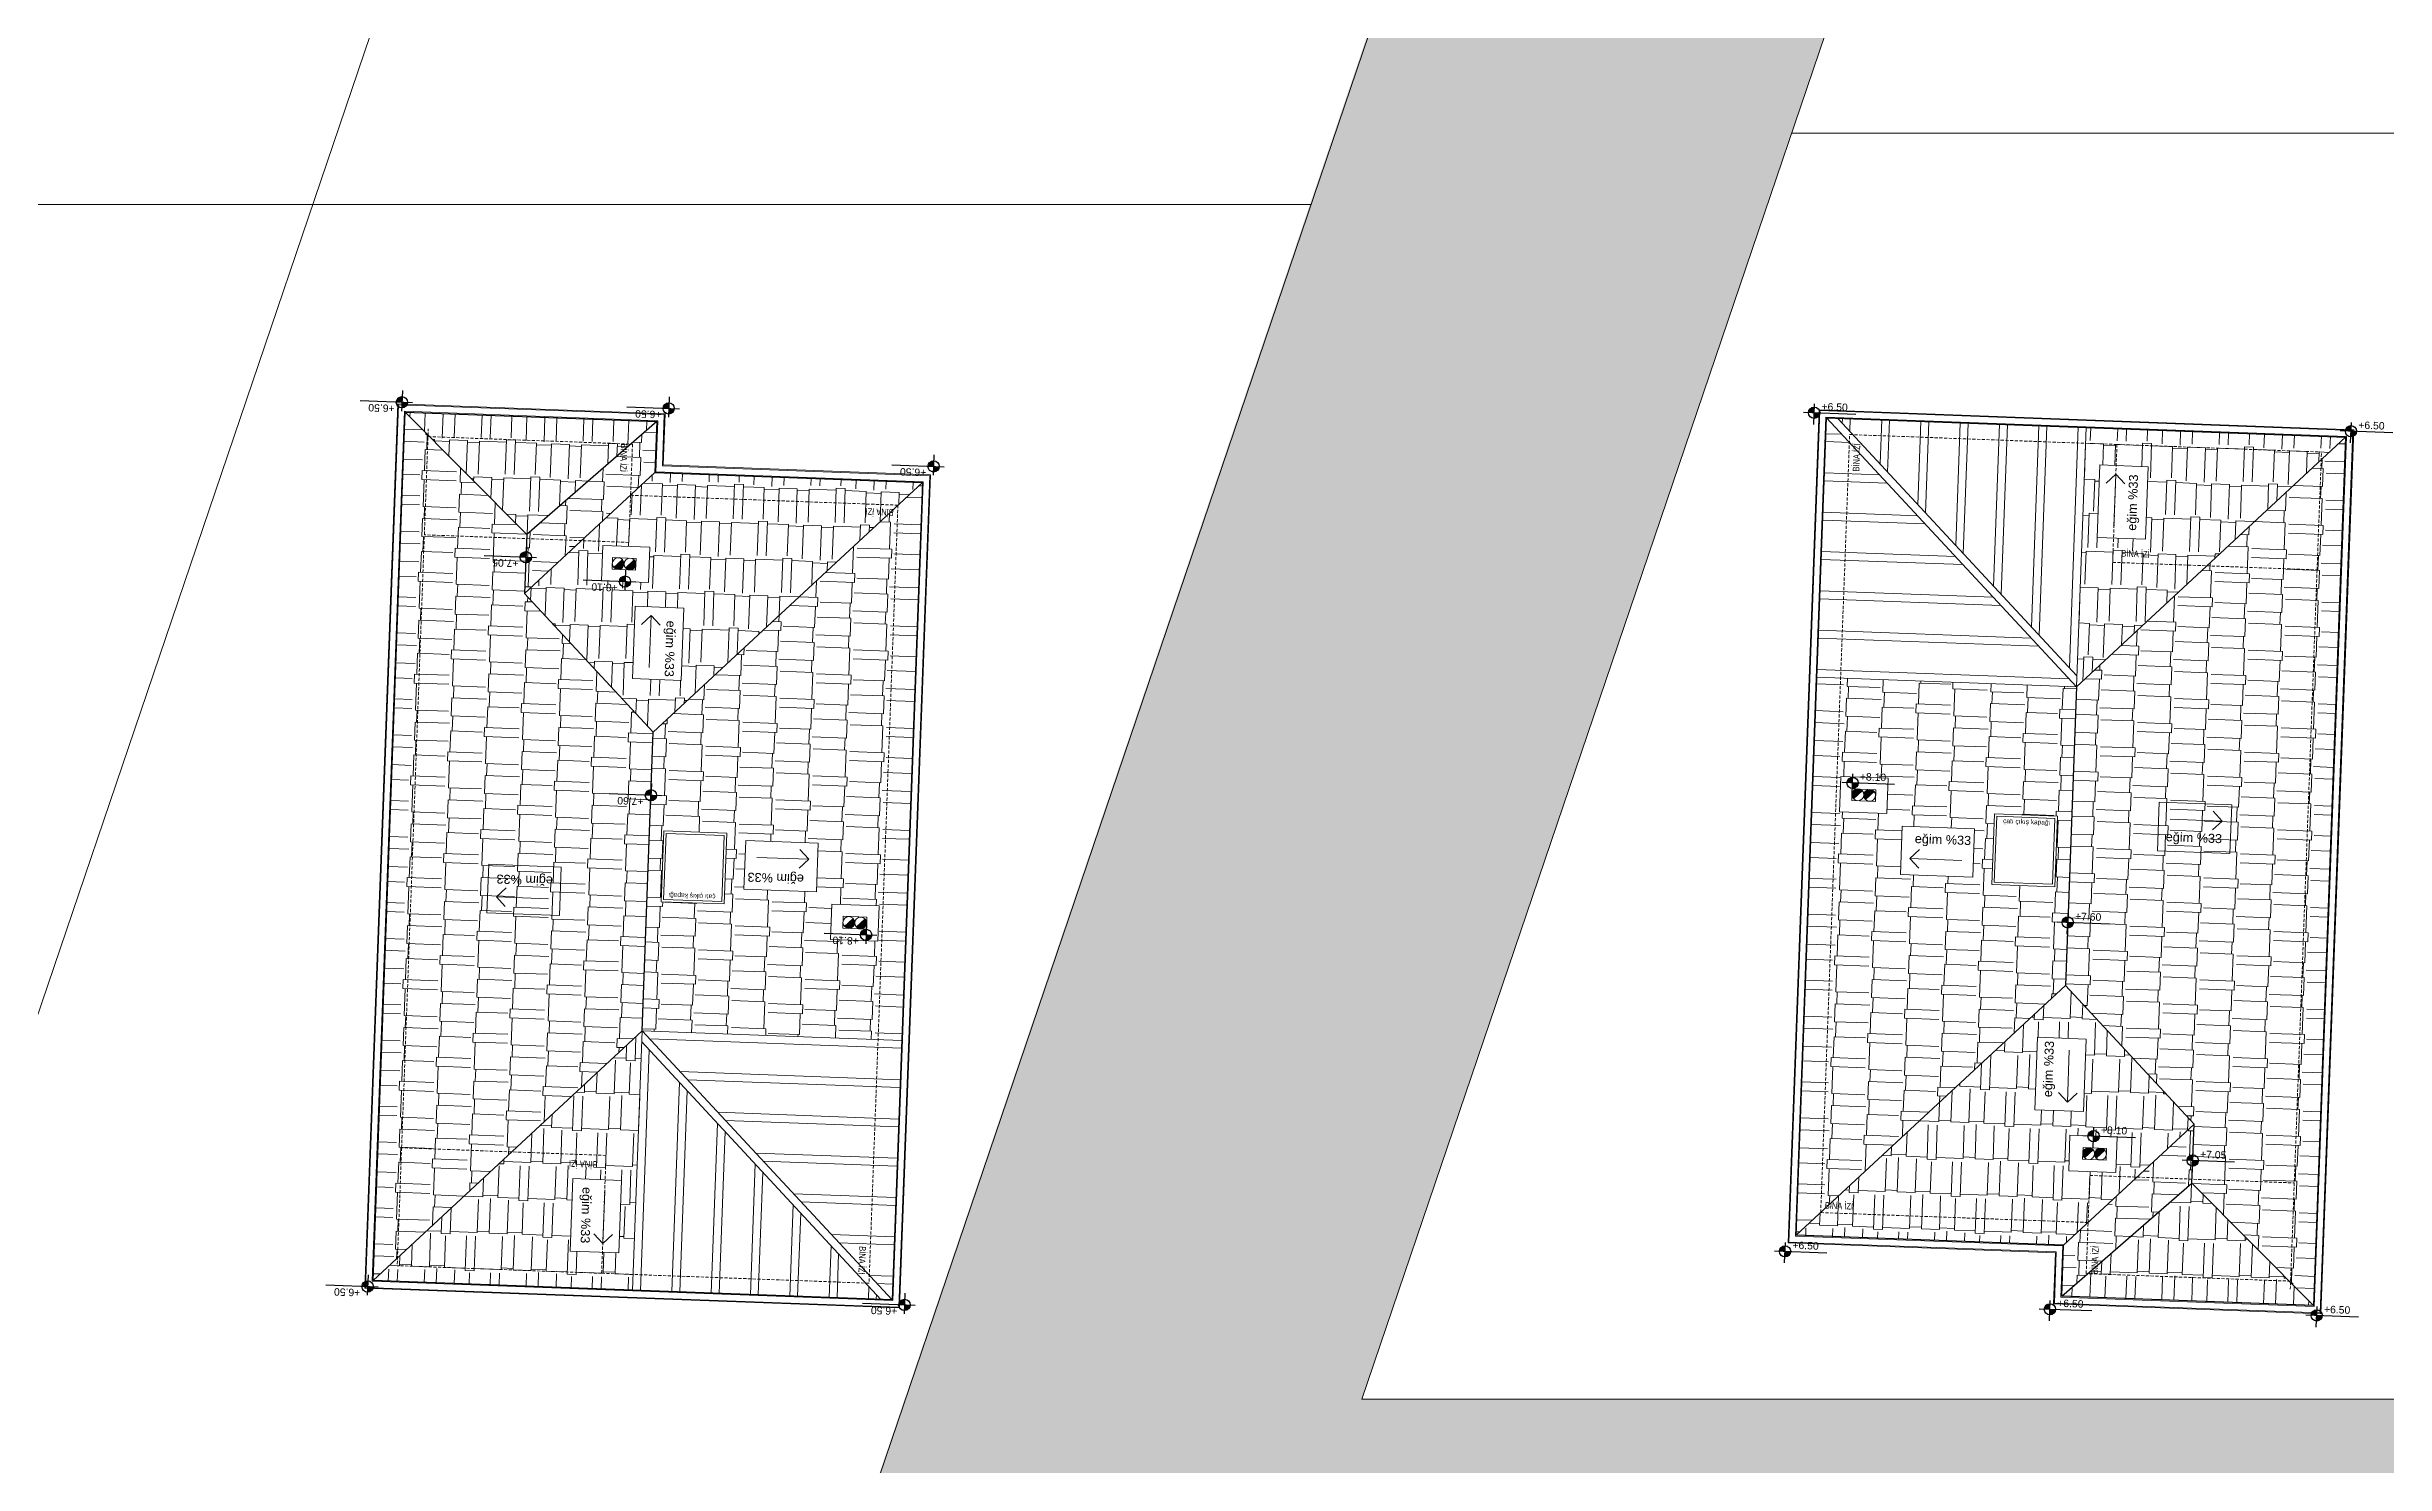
# Model space of a CAD drawing. Header units: centimetres. Extents: x 63871 to 181827, y -95930 to 42199.
# Drawn here: x 170158 to 173130, y -22576 to -20773 of the extents above; entities that cross this region are included whole.
import ezdxf
from ezdxf.enums import TextEntityAlignment as Align

# ---------------------------------------------------------------- set-up
doc = ezdxf.new("R2010")
doc.units = ezdxf.units.CM
doc.linetypes.add('11-021_500-SatisOfisi_220512$0${ Diamond }', pattern=[12, 4, -2, 2, 2, -2])
for name, color, linetype, lineweight in [('A-AREA-IDEN', 7, 'Continuous', 9), ('ARA SINIRLAR', 225, 'Continuous', 15), ('ARM_Pen_No__252', 8, 'Continuous', 18), ('Baca', 82, 'Continuous', 9), ('İz DÜŞÜMÜ', 7, '11-021_500-SatisOfisi_220512$0${ Diamond }', 18), ('OLUK', 222, 'Continuous', 15), ('TARAMA', 251, 'Continuous', 5), ('Çatı', 144, 'Continuous', 30)]:
    doc.layers.add(name, color=color, linetype=linetype, lineweight=lineweight)
doc.layers.add('KOT', color=171, linetype='Continuous')
doc.styles.add('Arial', font='Arial.ttf', dxfattribs={"height": 250})
doc.styles.add('Arial_1', font='Arial.ttf', dxfattribs={"height": 300})
doc.styles.add('MtXpl_Arial_Narrow_1', font='')
doc.styles.get('MtXpl_Arial_Narrow_1').set_extended_font_data('Arial Narrow')
pattern_1 = [(177.87319, (368638.34, 6695.004), (-98.784803, -42.082955), [22.86, -19.05, 26.67, -11.43, 34.29, -15.24]), (177.87319, (368615.427, 6693.95), (-98.784803, -42.082955), [19.05, -72.39, 15.24, -22.86]), (177.87319, (368569.915, 6700.405), (-98.784803, -42.082955), [11.43, -118.11]), (267.87319, (368638.342, 6695.004), (30.6659616, -46.8903553), [43.815, -139.065]), (267.87319, (368615.498, 6695.852), (30.6659616, -46.8903553), [42.8625, -140.0175]), (267.87319, (368596.46, 6696.56), (30.6659616, -46.8903553), [40.005, -142.875]), (267.87319, (368569.915, 6700.405), (30.6659616, -46.8903553), [43.815, -139.065]), (267.87319, (368558.493, 6700.83), (30.6659616, -46.8903553), [43.815, -139.065]), (267.87319, (368524.12, 6699.246), (30.6659616, -46.8903553), [41.91, -140.97])]
pattern_2 = [(87.87319, (368638.34, 6695.004), (-42.082955, 98.784803), [22.86, -19.05, 26.67, -11.43, 34.29, -15.24]), (87.87319, (368637.287, 6717.92), (-42.082955, 98.784803), [19.05, -72.39, 15.24, -22.86]), (87.87319, (368643.743, 6763.43), (-42.082955, 98.784803), [11.43, -118.11]), (177.87319, (368638.342, 6695.004), (-46.8903553, -30.6659616), [43.815, -139.065]), (177.87319, (368639.19, 6717.848), (-46.8903553, -30.6659616), [42.8625, -140.0175]), (177.87319, (368639.897, 6736.885), (-46.8903553, -30.6659616), [40.005, -142.875]), (177.87319, (368643.743, 6763.43), (-46.8903553, -30.6659616), [43.815, -139.065]), (177.87319, (368644.167, 6774.853), (-46.8903553, -30.6659616), [43.815, -139.065]), (177.87319, (368642.584, 6809.225), (-46.8903553, -30.6659616), [41.91, -140.97])]
pattern_3 = [(357.87319, (-24986.197, -50306.68), (98.784803, 42.082955), [22.86, -19.05, 26.67, -11.43, 34.29, -15.24]), (357.87319, (-24963.28, -50305.627), (98.784803, 42.082955), [19.05, -72.39, 15.24, -22.86]), (357.87319, (-24917.77, -50312.083), (98.784803, 42.082955), [11.43, -118.11]), (87.87319, (-24986.197, -50306.682), (-30.6659616, 46.8903553), [43.815, -139.065]), (87.87319, (-24963.353, -50307.53), (-30.6659616, 46.8903553), [42.8625, -140.0175]), (87.87319, (-24944.316, -50308.237), (-30.6659616, 46.8903553), [40.005, -142.875]), (87.87319, (-24917.77, -50312.083), (-30.6659616, 46.8903553), [43.815, -139.065]), (87.87319, (-24906.348, -50312.507), (-30.6659616, 46.8903553), [43.815, -139.065]), (87.87319, (-24871.976, -50310.924), (-30.6659616, 46.8903553), [41.91, -140.97])]
pattern_4 = [(267.87319, (-24986.197, -50306.68), (42.082955, -98.784803), [22.86, -19.05, 26.67, -11.43, 34.29, -15.24]), (267.87319, (-24985.14, -50329.597), (42.082955, -98.784803), [19.05, -72.39, 15.24, -22.86]), (267.87319, (-24991.597, -50375.11), (42.082955, -98.784803), [11.43, -118.11]), (357.87319, (-24986.197, -50306.682), (46.8903553, 30.6659616), [43.815, -139.065]), (357.87319, (-24987.045, -50329.526), (46.8903553, 30.6659616), [42.8625, -140.0175]), (357.87319, (-24987.752, -50348.563), (46.8903553, 30.6659616), [40.005, -142.875]), (357.87319, (-24991.597, -50375.11), (46.8903553, 30.6659616), [43.815, -139.065]), (357.87319, (-24992.022, -50386.53), (46.8903553, 30.6659616), [43.815, -139.065]), (357.87319, (-24990.44, -50420.903), (46.8903553, 30.6659616), [41.91, -140.97])]

# ---------------------------------------------------------------- blocks, each defined once
blk = doc.blocks.new('afadfa')
at = {"layer": 'Baca'}
h = blk.add_hatch(color=0, dxfattribs=at)
h.dxf.hatch_style = 1
h.paths.add_polyline_path([(525548.6, 4261233.8, 0.670516), (525535.8, 4261228.6, 0.199315), (525538, 4261223.2)])
h = blk.add_hatch(color=0, dxfattribs=at)
h.dxf.hatch_style = 1
h.paths.add_polyline_path([(525563.7, 4261233.8, 0.675614), (525550.8, 4261228.6, 0.202965), (525553, 4261223.2)])
for p, q in [((525538, 4261223.2), (525548.6, 4261233.8)), ((525553, 4261223.2), (525563.7, 4261233.8))]:
    blk.add_line(p, q, dxfattribs=at)
blk.add_lwpolyline([(525535.8, 4261236.1), (525565.8, 4261236), (525565.8, 4261221), (525535.8, 4261221.1)], close=True, dxfattribs=at)
for centre in [(525543.3, 4261228.6), (525558.3, 4261228.6)]:
    blk.add_circle(centre, 7.5, dxfattribs=at)

msp = doc.modelspace()

# ---------------------------------------------------------------- hatches: boundary and pattern name
at = {"layer": 'ARM_Pen_No__252'}
h = msp.add_hatch(dxfattribs=at)
h.set_pattern_fill('AR-HBONE', color=256, scale=0.51)
h.set_pattern_definition([(45, (0, -50000), (0, 73.27889), [155.448, -51.816]), (135, (36.64, -49963.36), (7e-15, 73.27889), [155.448, -51.816])])
h.paths.add_polyline_path([(175831.7, -22792.7), (175698, -25837), (170756.8, -25732.5), (171754.5, -22792.7)], flags=16)
h.paths.add_polyline_path([(172826.5, -19554.1), (175594.7, -11397.4), (175086.1, -11173.9), (170154.1, -25719.7), (167433.7, -25662.2), (167268.2, -26108.9), (178575.2, -26347.5), (178595, -25898.2), (176249, -25848.6), (176859.4, -11953.3), (176318.3, -11715.5), (176016.1, -19117.2), (175993.1, -19117.2), (175975.4, -19521.1)])
h.paths.add_polyline_path([(175975.4, -19521.1), (172826.5, -19554.1), (171829.1, -22492.9), (175844.9, -22492.9)])

# ---------------------------------------------------------------- linework, layer by layer
at = {"layer": 'ARA SINIRLAR', "color": 5}
for p, q in [((173833.2, -11140.8), (168894.4, -25693.1)), ((175090.1, -11175.6), (170154.1, -25719.7)), ((172974.8, -19117.2), (171829.1, -22492.9)), ((172375.5, -20883), (175915.6, -20883)), ((172375.5, -20883), (175915.6, -20883)), ((171764.8, -20973.6), (169089.6, -20973.6)), ((175844.9, -22492.9), (171829.1, -22492.9))]:
    msp.add_line(p, q, dxfattribs=at)

# ---------------------------------------------------------------- next in the draw order: wipeouts: each hides what was drawn before it
msp.add_wipeout([(171281.2, -21317.6), (171241.8, -22376.9), (170562.3, -22351.6), (170604.1, -21227.4), (170943.8, -21240), (170941.4, -21305)]).dxf.layer = 'OLUK'
msp.add_wipeout([(172371, -22294.1), (172410.3, -21234.8), (173089.8, -21260.1), (173048.1, -22384.3), (172708.3, -22371.7), (172710.7, -22306.7)]).translate(0, 0, 0).dxf.layer = 'OLUK'

# ---------------------------------------------------------------- next in the draw order: hatches: boundary and pattern name
at = {"layer": 'KOT'}
h = msp.add_hatch(color=256, dxfattribs=at)
h.dxf.hatch_style = 1
h.paths.add_polyline_path([(170602.3, -21225, 0.009987), (170602.2, -21225.3), (170609.4, -21225.5), (170609.7, -21218.1, 0.414214)])
h = msp.add_hatch(color=256, dxfattribs=at)
h.dxf.hatch_style = 1
h.paths.add_polyline_path([(170609.2, -21232, 0.402561), (170616.6, -21225.4), (170609.4, -21225.1)])
h = msp.add_hatch(color=256, dxfattribs=at)
h.dxf.hatch_style = 1
h.paths.add_polyline_path([(170941.3, -21232.8, 0.009987), (170941.3, -21233.1), (170948.4, -21233.4), (170948.7, -21225.9, 0.414214)])
h = msp.add_hatch(color=256, dxfattribs=at)
h.dxf.hatch_style = 1
h.paths.add_polyline_path([(170948.2, -21239.9, 0.402561), (170955.6, -21233.2), (170948.4, -21233)])
h = msp.add_hatch(color=256, dxfattribs=at)
h.dxf.hatch_style = 1
h.paths.add_polyline_path([(172404.3, -21231.9, 0.402561), (172396.9, -21238.5), (172404.1, -21238.8)])
h = msp.add_hatch(color=256, dxfattribs=at)
h.dxf.hatch_style = 1
h.paths.add_polyline_path([(172411.2, -21238.9, 0.009987), (172411.2, -21238.6), (172404.1, -21238.4), (172403.8, -21245.8, 0.414214)])
h = msp.add_hatch(color=256, dxfattribs=at)
h.dxf.hatch_style = 1
h.paths.add_polyline_path([(173086.6, -21255.4, 0.402561), (173079.2, -21262), (173086.3, -21262.2)])
h = msp.add_hatch(color=256, dxfattribs=at)
h.dxf.hatch_style = 1
h.paths.add_polyline_path([(173093.5, -21262.4, 0.009987), (173093.5, -21262.1), (173086.3, -21261.8), (173086.1, -21269.3, 0.414214)])
h = msp.add_hatch(color=256, dxfattribs=at)
h.dxf.hatch_style = 1
h.paths.add_polyline_path([(171277.8, -21306.5, 0.009987), (171277.8, -21306.8), (171285, -21307.1), (171285.2, -21299.6, 0.414214)])
h = msp.add_hatch(color=256, dxfattribs=at)
h.dxf.hatch_style = 1
h.paths.add_polyline_path([(171284.7, -21313.5, 0.402561), (171292.1, -21306.9), (171285, -21306.6)])
h = msp.add_hatch(color=256, dxfattribs=at)
h.dxf.hatch_style = 1
h.paths.add_polyline_path([(170759.8, -21422, 0.009987), (170759.8, -21422.3), (170766.9, -21422.6), (170767.2, -21415.2, 0.414214)])
h = msp.add_hatch(color=256, dxfattribs=at)
h.dxf.hatch_style = 1
h.paths.add_polyline_path([(170766.7, -21429.1, 0.402561), (170774.1, -21422.4), (170766.9, -21422.2)])
h = msp.add_hatch(color=256, dxfattribs=at)
h.dxf.hatch_style = 1
h.paths.add_polyline_path([(170885.8, -21453, 0.009987), (170885.8, -21453.3), (170892.9, -21453.6), (170893.2, -21446.1, 0.414214)])
h = msp.add_hatch(color=256, dxfattribs=at)
h.dxf.hatch_style = 1
h.paths.add_polyline_path([(170892.7, -21460, 0.402561), (170900.1, -21453.4), (170892.9, -21453.1)])
h = msp.add_hatch(color=256, dxfattribs=at)
h.dxf.hatch_style = 1
h.paths.add_polyline_path([(170918.7, -21724.7, 0.009987), (170918.6, -21725), (170925.8, -21725.3), (170926.1, -21717.8, 0.414214)])
h = msp.add_hatch(color=256, dxfattribs=at)
h.dxf.hatch_style = 1
h.paths.add_polyline_path([(172453.1, -21702.4, 0.402561), (172445.7, -21709), (172452.9, -21709.3)])
h = msp.add_hatch(color=256, dxfattribs=at)
h.dxf.hatch_style = 1
h.paths.add_polyline_path([(172460.1, -21709.4, 0.009987), (172460.1, -21709.1), (172452.9, -21708.9), (172452.6, -21716.3, 0.414214)])
h = msp.add_hatch(color=256, dxfattribs=at)
h.dxf.hatch_style = 1
h.paths.add_polyline_path([(170925.6, -21731.7, 0.402561), (170933, -21725.1), (170925.8, -21724.8)])
h = msp.add_hatch(color=256, dxfattribs=at)
h.dxf.hatch_style = 1
h.paths.add_polyline_path([(171192.1, -21902.3, 0.009987), (171192.1, -21902.5), (171199.2, -21902.8), (171199.5, -21895.4, 0.414214)])
h = msp.add_hatch(color=256, dxfattribs=at)
h.dxf.hatch_style = 1
h.paths.add_polyline_path([(172726.6, -21880, 0.402561), (172719.2, -21886.6), (172726.3, -21886.8)])
h = msp.add_hatch(color=256, dxfattribs=at)
h.dxf.hatch_style = 1
h.paths.add_polyline_path([(172733.5, -21887, 0.009987), (172733.5, -21886.7), (172726.3, -21886.4), (172726.1, -21893.9, 0.414214)])
h = msp.add_hatch(color=256, dxfattribs=at)
h.dxf.hatch_style = 1
h.paths.add_polyline_path([(171199, -21909.3, 0.402561), (171206.4, -21902.7), (171199.3, -21902.4)])
h = msp.add_hatch(color=256, dxfattribs=at)
h.dxf.hatch_style = 1
h.paths.add_polyline_path([(172759.5, -22151.7, 0.402561), (172752, -22158.3), (172759.2, -22158.5)])
h = msp.add_hatch(color=256, dxfattribs=at)
h.dxf.hatch_style = 1
h.paths.add_polyline_path([(172766.4, -22158.7, 0.009987), (172766.4, -22158.4), (172759.2, -22158.1), (172758.9, -22165.6, 0.414214)])
h = msp.add_hatch(color=256, dxfattribs=at)
h.dxf.hatch_style = 1
h.paths.add_polyline_path([(172885.5, -22182.6, 0.402561), (172878, -22189.2), (172885.2, -22189.5)])
h = msp.add_hatch(color=256, dxfattribs=at)
h.dxf.hatch_style = 1
h.paths.add_polyline_path([(172892.4, -22189.6, 0.009987), (172892.4, -22189.3), (172885.2, -22189.1), (172884.9, -22196.5, 0.414214)])
h = msp.add_hatch(color=256, dxfattribs=at)
h.dxf.hatch_style = 1
h.paths.add_polyline_path([(172367.4, -22298.2, 0.402561), (172360, -22304.8), (172367.2, -22305)])
h = msp.add_hatch(color=256, dxfattribs=at)
h.dxf.hatch_style = 1
h.paths.add_polyline_path([(172374.3, -22305.2, 0.009987), (172374.3, -22304.9), (172367.2, -22304.6), (172366.9, -22312.1, 0.414214)])
h = msp.add_hatch(color=256, dxfattribs=at)
h.dxf.hatch_style = 1
h.paths.add_polyline_path([(170558.7, -22349.3, 0.009987), (170558.6, -22349.6), (170565.8, -22349.9), (170566.1, -22342.4, 0.414214)])
h = msp.add_hatch(color=256, dxfattribs=at)
h.dxf.hatch_style = 1
h.paths.add_polyline_path([(170565.6, -22356.3, 0.402561), (170573, -22349.7), (170565.8, -22349.4)])
h = msp.add_hatch(color=256, dxfattribs=at)
h.dxf.hatch_style = 1
h.paths.add_polyline_path([(171240.9, -22372.8, 0.009987), (171240.9, -22373.1), (171248.1, -22373.3), (171248.3, -22365.9, 0.414214)])
h = msp.add_hatch(color=256, dxfattribs=at)
h.dxf.hatch_style = 1
h.paths.add_polyline_path([(171247.8, -22379.8, 0.402561), (171255.2, -22373.2), (171248.1, -22372.9)])
h = msp.add_hatch(color=256, dxfattribs=at)
h.dxf.hatch_style = 1
h.paths.add_polyline_path([(172704, -22371.8, 0.402561), (172696.5, -22378.4), (172703.7, -22378.7)])
h = msp.add_hatch(color=256, dxfattribs=at)
h.dxf.hatch_style = 1
h.paths.add_polyline_path([(172710.9, -22378.8, 0.009987), (172710.9, -22378.5), (172703.7, -22378.3), (172703.4, -22385.7, 0.414214)])
h = msp.add_hatch(color=256, dxfattribs=at)
h.dxf.hatch_style = 1
h.paths.add_polyline_path([(173043, -22379.7, 0.402561), (173035.6, -22386.3), (173042.7, -22386.6)])
h = msp.add_hatch(color=256, dxfattribs=at)
h.dxf.hatch_style = 1
h.paths.add_polyline_path([(173049.9, -22386.7, 0.009987), (173049.9, -22386.4), (173042.7, -22386.1), (173042.5, -22393.6, 0.414214)])
at = {"layer": 'Çatı', "lineweight": 15}
h = msp.add_hatch(dxfattribs=at)
h.set_pattern_fill('AR-RSHKE', color=251, scale=0.15, angle=267.8732)
h.set_pattern_definition([(267.87319, (368638.34, 6695.004), (42.082955, -98.784803), [22.86, -19.05, 26.67, -11.43, 34.29, -15.24]), (267.87319, (368639.397, 6672.09), (42.082955, -98.784803), [19.05, -72.39, 15.24, -22.86]), (267.87319, (368632.94, 6626.577), (42.082955, -98.784803), [11.43, -118.11]), (357.87319, (368638.342, 6695.004), (46.8903553, 30.6659616), [43.815, -139.065]), (357.87319, (368637.494, 6672.16), (46.8903553, 30.6659616), [42.8625, -140.0175]), (357.87319, (368636.787, 6653.123), (46.8903553, 30.6659616), [40.005, -142.875]), (357.87319, (368632.94, 6626.577), (46.8903553, 30.6659616), [43.815, -139.065]), (357.87319, (368632.517, 6615.155), (46.8903553, 30.6659616), [43.815, -139.065]), (357.87319, (368634.1, 6580.783), (46.8903553, 30.6659616), [41.91, -140.97])])
h.paths.add_polyline_path([(170928.8, -21644.7), (170765.2, -21468.5), (170765.2, -21468.5), (170768, -21393.6), (170613.7, -21237.8), (170572.7, -22342), (170914.7, -22024.5)])
h = msp.add_hatch(dxfattribs=at)
h.set_pattern_fill('AR-RSHKE', color=251, scale=0.15, angle=177.8732)
h.set_pattern_definition(pattern_1)
h.paths.add_polyline_path([(170933.5, -21249.6), (170613.7, -21237.8), (170768, -21393.6)])
h.paths.add_polyline_path([(170885.3, -21275.1), (170883.7, -21316.1), (170898.9, -21316.7), (170900.5, -21275.7)], flags=24)
h = msp.add_hatch(dxfattribs=at)
h.set_pattern_fill('AR-RSHKE', color=251, scale=0.15, angle=447.8732)
h.set_pattern_definition(pattern_2)
h.paths.add_polyline_path([(170768, -21393.6), (170765.2, -21468.5), (170931, -21314.6), (170933.5, -21249.6)])
h.paths.add_polyline_path([(170885.3, -21275.1), (170883.7, -21316.1), (170898.9, -21316.7), (170900.5, -21275.7)], flags=25)
h = msp.add_hatch(dxfattribs=at)
h.set_pattern_fill('AR-RSHKE', color=251, scale=0.15, angle=87.8732)
h.set_pattern_definition([(87.87319, (-24986.197, -50306.68), (-42.082955, 98.784803), [22.86, -19.05, 26.67, -11.43, 34.29, -15.24]), (87.87319, (-24987.25, -50283.767), (-42.082955, 98.784803), [19.05, -72.39, 15.24, -22.86]), (87.87319, (-24980.796, -50238.255), (-42.082955, 98.784803), [11.43, -118.11]), (177.87319, (-24986.197, -50306.682), (-46.8903553, -30.6659616), [43.815, -139.065]), (177.87319, (-24985.35, -50283.838), (-46.8903553, -30.6659616), [42.8625, -140.0175]), (177.87319, (-24984.64, -50264.8), (-46.8903553, -30.6659616), [40.005, -142.875]), (177.87319, (-24980.796, -50238.255), (-46.8903553, -30.6659616), [43.815, -139.065]), (177.87319, (-24980.372, -50226.833), (-46.8903553, -30.6659616), [43.815, -139.065]), (177.87319, (-24981.955, -50192.46), (-46.8903553, -30.6659616), [41.91, -140.97])])
h.paths.add_polyline_path([(172723.3, -21966.9), (172886.9, -22143.1), (172886.9, -22143.1), (172884.1, -22218.1), (173038.5, -22373.9), (173079.5, -21269.7), (172737.5, -21587.2)])
h = msp.add_hatch(dxfattribs=at)
h.set_pattern_fill('AR-RSHKE', color=251, scale=0.15, angle=177.8732)
h.set_pattern_definition([(177.87319, (-24986.197, -50306.68), (-98.784803, -42.082955), [22.86, -19.05, 26.67, -11.43, 34.29, -15.24]), (177.87319, (-25009.11, -50307.737), (-98.784803, -42.082955), [19.05, -72.39, 15.24, -22.86]), (177.87319, (-25054.624, -50301.28), (-98.784803, -42.082955), [11.43, -118.11]), (267.87319, (-24986.197, -50306.682), (30.6659616, -46.8903553), [43.815, -139.065]), (267.87319, (-25009.04, -50305.834), (30.6659616, -46.8903553), [42.8625, -140.0175]), (267.87319, (-25028.078, -50305.127), (30.6659616, -46.8903553), [40.005, -142.875]), (267.87319, (-25054.624, -50301.28), (30.6659616, -46.8903553), [43.815, -139.065]), (267.87319, (-25066.046, -50300.857), (30.6659616, -46.8903553), [43.815, -139.065]), (267.87319, (-25100.418, -50302.44), (30.6659616, -46.8903553), [41.91, -140.97])])
h.paths.add_polyline_path([(172737.5, -21587.2), (173079.5, -21269.7), (172749.7, -21257.4)])
h.paths.add_polyline_path([(172763.6, -21397), (172767, -21304.9), (172828.7, -21307.2), (172825.3, -21399.2)], flags=16)
h.paths.add_polyline_path([(172819.3, -21391.8), (172822.2, -21314.6), (172798.5, -21313.7), (172795.6, -21391)], flags=8)
h.paths.add_polyline_path([(172791.7, -21423.8), (172832.7, -21425.4), (172833.3, -21410.1), (172792.3, -21408.6)], flags=24)
h = msp.add_hatch(dxfattribs=at)
h.set_pattern_fill('AR-RSHKE', color=251, scale=0.15, angle=177.8732)
h.set_pattern_definition(pattern_1)
h.paths.add_polyline_path([(170765.2, -21468.5), (170928.8, -21644.7), (171270.8, -21327.2), (170931, -21314.6)])
h.paths.add_polyline_path([(170863, -21452.2), (170864.6, -21407.2), (170924.6, -21409.4), (170922.9, -21454.4)], flags=16)
h.paths.add_polyline_path([(170876.4, -21437.6), (170877, -21422.6), (170907, -21423.8), (170906.4, -21438.8)], flags=0)
h.paths.add_polyline_path([(170876.7, -21430.2, -1), (170891.7, -21430.7, -1), (170906.7, -21431.3, -1), (170891.7, -21430.7, -1)], flags=0)
h.paths.add_polyline_path([(170905.8, -21484.6), (170967.5, -21486.9), (170964.1, -21579), (170902.4, -21576.7)], flags=16)
h.paths.add_polyline_path([(170939.7, -21499.7), (170936.8, -21577), (170960.5, -21577.8), (170963.4, -21500.6)], flags=8)
h.paths.add_polyline_path([(171237.2, -21358.7), (171196.2, -21357.2), (171195.6, -21372.4), (171236.7, -21374)], flags=25)
h = msp.add_hatch(dxfattribs=at)
h.set_pattern_fill('AR-RSHKE', color=251, scale=0.15, angle=447.8732)
h.set_pattern_definition(pattern_2)
h.paths.add_polyline_path([(170914.7, -22024.5), (171244.5, -22036.7), (171270.8, -21327.2), (170928.8, -21644.7)])
h.paths.add_polyline_path([(171138.5, -21785.9), (171136.2, -21847.6), (171044.1, -21844.2), (171046.4, -21782.5)], flags=16)
h.paths.add_polyline_path([(171022.2, -21773.3), (171018.9, -21863.2), (170938.9, -21860.3), (170942.3, -21770.3)], flags=16)
h.paths.add_polyline_path([(171019.1, -21776.2), (171016, -21860.1), (170942, -21857.4), (170945.2, -21773.4)], flags=0)
h.paths.add_polyline_path([(171155.8, -21863.4), (171215.8, -21865.6), (171214.1, -21910.6), (171154.2, -21908.3)], flags=16)
h.paths.add_polyline_path([(171170.3, -21878.9), (171200.2, -21880), (171199.7, -21895.1), (171169.7, -21893.9)], flags=0)
h.paths.add_polyline_path([(171185, -21887, -1), (171200, -21887.5, -1), (171185, -21887, -1), (171170, -21886.4, -1)], flags=0)
h.paths.add_polyline_path([(171123.4, -21819.8), (171046.1, -21816.9), (171045.2, -21840.6), (171122.5, -21843.5)], flags=8)
h.paths.add_polyline_path([(171010, -21847.8), (170946.1, -21845.4), (170945.7, -21857), (171009.6, -21859.3)], flags=8)
h = msp.add_hatch(dxfattribs=at)
h.set_pattern_fill('AR-RSHKE', color=251, scale=0.15, angle=267.8732)
h.set_pattern_definition(pattern_4)
h.paths.add_polyline_path([(172737.5, -21587.2), (172407.7, -21575), (172381.3, -22284.5), (172723.3, -21966.9)])
h.paths.add_polyline_path([(172513.7, -21825.8), (172515.9, -21764.1), (172608, -21767.5), (172605.7, -21829.2)], flags=16)
h.paths.add_polyline_path([(172629.9, -21838.4), (172633.3, -21748.4), (172713.2, -21751.4), (172709.9, -21841.4)], flags=16)
h.paths.add_polyline_path([(172633, -21835.5), (172636.2, -21751.6), (172710.1, -21754.3), (172707, -21838.2)], flags=0)
h.paths.add_polyline_path([(172496.3, -21748.3), (172436.3, -21746.1), (172438, -21701.1), (172498, -21703.3)], flags=16)
h.paths.add_polyline_path([(172481.9, -21732.8), (172451.9, -21731.6), (172452.5, -21716.6), (172482.4, -21717.8)], flags=0)
h.paths.add_polyline_path([(172467.2, -21724.7, -1), (172452.2, -21724.1, -1), (172467.2, -21724.7, -1), (172482.2, -21725.3, -1)], flags=0)
h.paths.add_polyline_path([(172528.7, -21791.9), (172606, -21794.8), (172606.9, -21771.1), (172529.6, -21768.2)], flags=8)
h.paths.add_polyline_path([(172642.1, -21763.9), (172706, -21766.3), (172706.4, -21754.7), (172642.5, -21752.4)], flags=8)
h = msp.add_hatch(dxfattribs=at)
h.set_pattern_fill('AR-RSHKE', color=251, scale=0.15, angle=-2.1268)
h.set_pattern_definition(pattern_3)
h.paths.add_polyline_path([(172886.9, -22143.1), (172723.3, -21966.9), (172381.3, -22284.5), (172721.1, -22297.1)])
h.paths.add_polyline_path([(172789.2, -22159.5), (172787.5, -22204.5), (172727.6, -22202.3), (172729.2, -22157.3)], flags=16)
h.paths.add_polyline_path([(172775.7, -22174), (172775.1, -22189.1), (172745.2, -22187.9), (172745.7, -22172.9)], flags=0)
h.paths.add_polyline_path([(172775.4, -22181.5, -1), (172760.4, -22181, -1), (172745.4, -22180.4, -1), (172760.4, -22181, -1)], flags=0)
h.paths.add_polyline_path([(172746.4, -22127.1), (172684.6, -22124.8), (172688, -22032.7), (172749.8, -22035)], flags=16)
h.paths.add_polyline_path([(172712.5, -22112), (172715.3, -22034.7), (172691.6, -22033.8), (172688.7, -22111.1)], flags=8)
h.paths.add_polyline_path([(172414.9, -22252.9), (172456, -22254.5), (172456.5, -22239.3), (172415.5, -22237.7)], flags=25)
h = msp.add_hatch(dxfattribs=at)
h.set_pattern_fill('AR-RSHKE', color=251, scale=0.15, angle=357.8732)
h.set_pattern_definition([(357.87319, (368638.34, 6695.004), (98.784803, 42.082955), [22.86, -19.05, 26.67, -11.43, 34.29, -15.24]), (357.87319, (368661.257, 6696.06), (98.784803, 42.082955), [19.05, -72.39, 15.24, -22.86]), (357.87319, (368706.77, 6689.603), (98.784803, 42.082955), [11.43, -118.11]), (87.87319, (368638.342, 6695.004), (-30.6659616, 46.8903553), [43.815, -139.065]), (87.87319, (368661.186, 6694.156), (-30.6659616, 46.8903553), [42.8625, -140.0175]), (87.87319, (368680.223, 6693.45), (-30.6659616, 46.8903553), [40.005, -142.875]), (87.87319, (368706.77, 6689.603), (-30.6659616, 46.8903553), [43.815, -139.065]), (87.87319, (368718.19, 6689.18), (-30.6659616, 46.8903553), [43.815, -139.065]), (87.87319, (368752.563, 6690.762), (-30.6659616, 46.8903553), [41.91, -140.97])])
h.paths.add_polyline_path([(170914.7, -22024.5), (170572.7, -22342), (170902.4, -22354.3)])
h.paths.add_polyline_path([(170888.6, -22214.7), (170885.1, -22306.8), (170823.4, -22304.5), (170826.8, -22212.4)], flags=16)
h.paths.add_polyline_path([(170832.8, -22219.8), (170829.9, -22297.1), (170853.7, -22298), (170856.5, -22220.7)], flags=8)
h.paths.add_polyline_path([(170860.4, -22187.9), (170819.4, -22186.3), (170818.8, -22201.5), (170859.9, -22203.1)], flags=24)
h = msp.add_hatch(dxfattribs=at)
h.set_pattern_fill('AR-RSHKE', color=251, scale=0.15, angle=267.8732)
h.set_pattern_definition(pattern_4)
h.paths.add_polyline_path([(172884.1, -22218.1), (172886.9, -22143.1), (172721.1, -22297.1), (172718.7, -22362)])
h.paths.add_polyline_path([(172766.9, -22336.6), (172768.4, -22295.6), (172753.2, -22295), (172751.7, -22336)], flags=25)
h = msp.add_hatch(dxfattribs=at)
h.set_pattern_fill('AR-RSHKE', color=251, scale=0.15, angle=-2.1268)
h.set_pattern_definition(pattern_3)
h.paths.add_polyline_path([(172718.7, -22362), (173038.5, -22373.9), (172884.1, -22218.1)])
h.paths.add_polyline_path([(172766.9, -22336.6), (172768.4, -22295.6), (172753.2, -22295), (172751.7, -22336)], flags=24)

# ---------------------------------------------------------------- next in the draw order: linework, layer by layer
at = {"layer": 'A-AREA-IDEN'}
for p, q in [((172787.5, -21316.7, 0), (172775.2, -21328.2, 0)), ((172785, -21383, 0), (172787.5, -21316.7, 0)), ((172787.5, -21316.7, 0), (172798.9, -21329.1, 0)), ((170926.3, -21496.5), (170914, -21507.9)), ((170923.8, -21562.7), (170926.3, -21496.5)), ((170926.3, -21496.5), (170937.7, -21508.8)), ((172922.8, -21757.7, 0), (172911.3, -21745.3, 0)), ((172856.5, -21755.2, 0), (172922.8, -21757.7, 0)), ((172922.8, -21757.7, 0), (172910.5, -21769.1, 0)), ((171060.4, -21803.9), (171126.6, -21806.4)), ((171126.6, -21806.4), (171114.3, -21817.8)), ((171126.6, -21806.4), (171115.2, -21794)), ((172525.5, -21805.3, 0), (172537.8, -21793.9, 0)), ((172591.8, -21807.8, 0), (172525.5, -21805.3, 0)), ((172525.5, -21805.3, 0), (172537, -21817.6, 0)), ((170729.4, -21854), (170741.7, -21842.6)), ((170795.6, -21856.5), (170729.4, -21854)), ((170729.4, -21854), (170740.8, -21866.3)), ((172728.3, -22049, 0), (172725.9, -22115.2, 0)), ((172725.9, -22115.2, 0), (172714.4, -22102.9, 0)), ((172725.9, -22115.2, 0), (172738.2, -22103.8, 0)), ((170867.1, -22228.7), (170864.7, -22294.9)), ((170864.7, -22294.9), (170853.2, -22282.6)), ((170864.7, -22294.9), (170877, -22283.5))]:
    msp.add_line(p, q, dxfattribs=at)
at = {"layer": 'A-AREA-IDEN', "elevation": 0}
for points in [[(172763.6, -21397), (172767, -21304.9), (172828.7, -21307.2), (172825.3, -21399.2)], [(172633.3, -21748.4), (172713.2, -21751.4), (172709.9, -21841.4), (172629.9, -21838.4)], [(172636.2, -21751.6), (172710.1, -21754.3), (172707, -21838.2), (172633, -21835.5)], [(172842.6, -21733.8), (172934.7, -21737.2), (172932.4, -21798.9), (172840.3, -21795.5)], [(172605.7, -21829.2), (172513.7, -21825.8), (172515.9, -21764.1), (172608, -21767.5)], [(172749.8, -22035), (172746.4, -22127.1), (172684.6, -22124.8), (172688, -22032.7)]]:
    msp.add_lwpolyline(points, close=True, dxfattribs=at)
at = {"layer": 'A-AREA-IDEN'}
for points in [[(170902.4, -21576.7), (170905.8, -21484.6), (170967.5, -21486.9), (170964.1, -21579)], [(171018.9, -21863.2), (170938.9, -21860.3), (170942.3, -21770.3), (171022.2, -21773.3)], [(171016, -21860.1), (170942, -21857.4), (170945.2, -21773.4), (171019.1, -21776.2)], [(171046.4, -21782.5), (171138.5, -21785.9), (171136.2, -21847.6), (171044.1, -21844.2)], [(170809.6, -21877.9), (170717.5, -21874.5), (170719.8, -21812.7), (170811.9, -21816.2)], [(170888.6, -22214.7), (170885.1, -22306.8), (170823.4, -22304.5), (170826.8, -22212.4)]]:
    msp.add_lwpolyline(points, close=True, dxfattribs=at)
at = {"layer": 'Baca'}
for points in [[(170924.6, -21409.4), (170864.6, -21407.2), (170863, -21452.2), (170922.9, -21454.4)], [(171215.8, -21865.6), (171155.8, -21863.4), (171154.2, -21908.3), (171214.1, -21910.6)]]:
    msp.add_lwpolyline(points, close=True, dxfattribs=at)
at = {"layer": 'Baca', "elevation": 0}
for points in [[(172436.3, -21746.1), (172496.3, -21748.3), (172498, -21703.3), (172438, -21701.1)], [(172727.6, -22202.3), (172787.5, -22204.5), (172789.2, -22159.5), (172729.2, -22157.3)]]:
    msp.add_lwpolyline(points, close=True, dxfattribs=at)
at = {"layer": 'İz DÜŞÜMÜ'}
for p, q in [((172788.9, -21278.9, 0), (173048.8, -21288.5, 0)), ((173043.2, -21438.4, 0), (173048.8, -21288.5, 0)), ((170609, -22173.2), (170603.4, -22323.1)), ((170863.2, -22332.8), (170603.4, -22323.1))]:
    msp.add_line(p, q, dxfattribs=at)
msp.add_lwpolyline([(170900, -21343.5), (170897.7, -21403.4), (170637.9, -21393.8), (170642.5, -21268.9), (170902.4, -21278.5), (170900, -21343.5), (171239.7, -21356.1), (171203, -22345.4), (170863.2, -22332.8), (170868.8, -22182.9), (170609, -22173.2), (170642.9, -21258.9)], dxfattribs=at)
at = {"layer": 'İz DÜŞÜMÜ', "elevation": 0}
msp.add_lwpolyline([(172752.2, -22268.2), (172754.4, -22208.3), (173014.2, -22217.9), (173009.6, -22342.8), (172749.8, -22333.2), (172752.2, -22268.2), (172412.4, -22255.6), (172449.2, -21266.3), (172788.9, -21278.9), (172783.4, -21428.8), (173043.2, -21438.4), (173009.2, -22352.8)], dxfattribs=at)
at = {"layer": 'KOT'}
for p, q in [((170610, -21210.5), (170609, -21236.5)), ((170949, -21218.3), (170948, -21244.4)), ((170623, -21226), (170556.3, -21223.6)), ((170962.1, -21233.9), (170895.3, -21231.4)), ((172390.4, -21237.8, 0), (172457.2, -21240.3, 0)), ((172403.5, -21253.4, 0), (172404.5, -21227.4, 0)), ((173072.7, -21261.3, 0), (173139.5, -21263.8, 0)), ((173085.8, -21276.9, 0), (173086.8, -21250.8, 0)), ((171298.6, -21307.6), (171231.8, -21305.1)), ((171285.5, -21292), (171284.6, -21318)), ((170780.6, -21423.1), (170713.8, -21420.6)), ((170767.5, -21407.5), (170766.5, -21433.6)), ((170906.6, -21454.1), (170839.8, -21451.6)), ((170893.5, -21438.5), (170892.5, -21464.5)), ((170939.4, -21725.8), (170872.7, -21723.3)), ((170926.4, -21710.2), (170925.4, -21736.2)), ((172439.3, -21708.4, 0), (172506, -21710.8, 0)), ((172452.3, -21723.9, 0), (172453.3, -21697.9, 0)), ((171212.9, -21903.3), (171146.1, -21900.8)), ((171199.8, -21887.7), (171198.8, -21913.8)), ((172712.7, -21885.9, 0), (172779.5, -21888.4, 0)), ((172725.8, -21901.5, 0), (172726.7, -21875.5, 0)), ((172745.6, -22157.6, 0), (172812.4, -22160.1, 0)), ((172758.7, -22173.2, 0), (172759.6, -22147.2, 0)), ((172871.6, -22188.6, 0), (172938.4, -22191.1, 0)), ((172884.7, -22204.2, 0), (172885.6, -22178.1, 0)), ((172353.5, -22304.1, 0), (172420.3, -22306.6, 0)), ((172366.6, -22319.7, 0), (172367.6, -22293.6, 0)), ((170566.4, -22334.8), (170565.4, -22360.8)), ((170579.4, -22350.4), (170512.7, -22347.9)), ((171261.7, -22373.8), (171194.9, -22371.4)), ((171248.6, -22358.2), (171247.7, -22384.3)), ((172703.2, -22393.4, 0), (172704.1, -22367.3, 0)), ((173042.2, -22401.2, 0), (173043.2, -22375.2, 0)), ((172690.1, -22377.8, 0), (172756.8, -22380.3, 0)), ((173029.1, -22385.6, 0), (173095.9, -22388.1, 0))]:
    msp.add_line(p, q, dxfattribs=at)
for centre in [(170609.4, -21225.2), (170948.4, -21233.1), (172404.1, -21238.6, 0), (173086.3, -21262.1, 0), (171285, -21306.8), (170766.9, -21422.3), (170892.9, -21453.3), (170925.8, -21725), (172452.9, -21709.2, 0), (171199.3, -21902.5), (172726.3, -21886.7, 0), (172759.2, -22158.4, 0), (172885.2, -22189.4, 0), (172367.2, -22304.9, 0), (170565.8, -22349.6), (171248.1, -22373), (172703.7, -22378.6, 0), (173042.7, -22386.4, 0)]:
    msp.add_circle(centre, 7.17, dxfattribs=at)
at = {"layer": 'OLUK'}
for points in [[(170943.8, -21240), (170941.4, -21305), (171281.2, -21317.6), (171241.8, -22376.9), (170562.3, -22351.6), (170604.1, -21227.4)], [(170942.8, -21241), (170940.4, -21305.9), (171280.1, -21318.6), (171240.9, -22375.8), (170563.3, -22350.7), (170605, -21228.4)], [(170934.5, -21248.7), (170932.1, -21313.6), (171271.9, -21326.3), (171233.2, -22367.5), (170571.6, -22343), (170612.7, -21236.7)]]:
    msp.add_lwpolyline(points, close=True, dxfattribs=at)
at = {"layer": 'OLUK', "elevation": 0}
for points in [[(172708.3, -22371.7), (172710.7, -22306.7), (172371, -22294.1), (172410.3, -21234.8), (173089.8, -21260.1), (173048.1, -22384.3)], [(172709.4, -22370.7), (172711.8, -22305.7), (172372, -22293.1), (172411.3, -21235.9), (173088.8, -21261), (173047.1, -22383.2)], [(172717.6, -22363), (172720.1, -22298), (172380.3, -22285.4), (172419, -21244.1), (173080.5, -21268.7), (173039.4, -22374.9)]]:
    msp.add_lwpolyline(points, close=True, dxfattribs=at)
at = {"layer": 'TARAMA'}
for p, q in [((172737.5, -21587.2, 0), (172419.9, -21245.2, 0)), ((172434.1, -21245.7, 0), (172738, -21573.1, 0)), ((172439.7, -21251.8, 0), (172439.9, -21245.9, 0)), ((172449.3, -21262.1, 0), (172449.9, -21246.3, 0)), ((172487.8, -21303.6, 0), (172489.9, -21247.8, 0)), ((172448.8, -21276.3, 0), (172418.8, -21275.2, 0)), ((172439.2, -21265.9, 0), (172419.2, -21265.2, 0)), ((172497.4, -21314, 0), (172499.9, -21248.2, 0)), ((172535.9, -21355.4, 0), (172539.8, -21249.6, 0)), ((172545.5, -21365.8, 0), (172549.8, -21250, 0)), ((172584, -21407.2, 0), (172589.8, -21251.5, 0)), ((172593.6, -21417.6, 0), (172599.8, -21251.9, 0)), ((172632.1, -21459.1, 0), (172639.8, -21253.3, 0)), ((172641.8, -21469.4, 0), (172649.8, -21253.7, 0)), ((172680.2, -21510.9, 0), (172689.7, -21255.2, 0)), ((172689.9, -21521.2, 0), (172699.7, -21255.6, 0)), ((172728.4, -21562.7, 0), (172739.7, -21257.1, 0)), ((172737.5, -21587.2, 0), (172749.7, -21257.4, 0)), ((172496.9, -21328.1, 0), (172417, -21325.1, 0)), ((172487.3, -21317.7, 0), (172417.3, -21315.1, 0)), ((172535.4, -21369.6, 0), (172415.5, -21365.1, 0)), ((172545, -21379.9, 0), (172415.1, -21375.1, 0)), ((172593.1, -21431.7, 0), (172413.2, -21425.1, 0)), ((172583.5, -21421.4, 0), (172413.6, -21415.1, 0)), ((172641.2, -21483.6, 0), (172411.4, -21475, 0)), ((172631.6, -21473.2, 0), (172411.8, -21465, 0)), ((172679.7, -21525, 0), (172409.9, -21515, 0)), ((172689.3, -21535.4, 0), (172409.5, -21525, 0)), ((172737.5, -21587.2, 0), (172407.7, -21575, 0)), ((172727.8, -21576.8, 0), (172408.1, -21565, 0)), ((170914.7, -22024.5), (170902.4, -22354.3)), ((170923.8, -22049), (170912.4, -22354.6)), ((171218.1, -22366), (170914.2, -22038.6)), ((170914.7, -22024.5), (171232.2, -22366.5)), ((170914.7, -22024.5), (171244.5, -22036.7)), ((170924.3, -22034.8), (171244.1, -22046.7)), ((170962.8, -22076.3), (171242.6, -22086.7)), ((170962.3, -22090.4), (170952.4, -22356.1)), ((170971.9, -22100.8), (170962.4, -22356.5)), ((170972.4, -22086.7), (171242.2, -22096.7)), ((171010.9, -22128.1), (171240.8, -22136.7)), ((171020.5, -22138.5), (171240.4, -22146.6)), ((171010.4, -22142.3), (171002.4, -22358)), ((171020, -22152.6), (171012.4, -22358.3)), ((171058.5, -22194.1), (171052.3, -22359.8)), ((171059, -22179.9), (171238.9, -22186.6)), ((171068.6, -22190.3), (171238.5, -22196.6)), ((171068.1, -22204.4), (171062.3, -22360.2)), ((171106.6, -22245.9), (171102.3, -22361.7)), ((171107.1, -22231.8), (171237, -22236.6)), ((171116.2, -22256.3), (171112.3, -22362)), ((171116.8, -22242.1), (171236.7, -22246.6)), ((171155.2, -22283.6), (171235.2, -22286.6)), ((171154.7, -22297.7), (171152.3, -22363.5)), ((171164.3, -22308.1), (171162.3, -22363.9)), ((171164.9, -22293.9), (171234.8, -22296.5)), ((171203.4, -22335.4), (171233.3, -22336.5)), ((171213, -22345.8), (171233, -22346.5)), ((171202.8, -22349.5), (171202.2, -22365.4)), ((171212.4, -22359.9), (171212.2, -22365.8))]:
    msp.add_line(p, q, dxfattribs=at)
at = {"layer": 'Çatı'}
for p, q in [((170768, -21393.6), (170613.7, -21237.8)), ((172419.9, -21245.2, 0), (172737.5, -21587.2, 0)), ((170933.5, -21249.6), (170768, -21393.6)), ((172737.5, -21587.2, 0), (173079.5, -21269.7, 0)), ((170765.2, -21468.5), (170931, -21314.6)), ((170928.8, -21644.7), (171270.8, -21327.2)), ((170768, -21393.6), (170765.2, -21468.5)), ((170928.8, -21644.7), (170765.2, -21468.5)), ((172737.5, -21587.2, 0), (172723.3, -21966.9, 0)), ((170914.7, -22024.5), (170928.8, -21644.7)), ((172723.3, -21966.9, 0), (172381.3, -22284.5, 0)), ((172723.3, -21966.9, 0), (172886.9, -22143.1, 0)), ((170914.7, -22024.5), (170572.7, -22342)), ((171232.2, -22366.5), (170914.7, -22024.5)), ((172886.9, -22143.1, 0), (172721.1, -22297.1, 0)), ((172884.1, -22218.1, 0), (172886.9, -22143.1, 0)), ((172718.7, -22362, 0), (172884.1, -22218.1, 0)), ((172884.1, -22218.1, 0), (173038.5, -22373.9, 0))]:
    msp.add_line(p, q, dxfattribs=at)
msp.add_lwpolyline([(170933.5, -21249.6), (170931, -21314.6), (171270.8, -21327.2), (171232.2, -22366.5), (170572.7, -22342), (170613.7, -21237.8)], close=True, dxfattribs=at)
at = {"layer": 'Çatı', "elevation": 0}
msp.add_lwpolyline([(172718.7, -22362), (172721.1, -22297.1), (172381.3, -22284.5), (172419.9, -21245.2), (173079.5, -21269.7), (173038.5, -22373.9)], close=True, dxfattribs=at)

# ---------------------------------------------------------------- next in the draw order: block references
at = {"layer": 'Baca'}
for p, rotation in [((854220.3, 4217358.6), 177.8731895439683), ((-510861.4, -4260514, 0), 357.8731895439683), ((854513.5, 4216902.3), 177.8731895439683), ((-510568.1, -4260970.2, 0), 357.8731895439683)]:
    msp.add_blockref('afadfa', p, dxfattribs=dict(at, rotation=rotation))

# ---------------------------------------------------------------- next in the draw order: texts
at = {"style": 'MtXpl_Arial_Narrow_1'}
for rotation, p in [(267.8302, (170887.7, -21277.7)), (87.8302, (172461.4, -21313.5, 0)), (177.8302, (171234.6, -21361.2)), (357.8302, (172794.3, -21421.4, 0)), (177.8302, (170857.8, -22190.3)), (357.8302, (172417.5, -22250.5, 0)), (267.8302, (171190.8, -22298.2)), (87.8302, (172764.4, -22334, 0))]:
    msp.add_text('BİNA İZİ', height=8.32, rotation=rotation, dxfattribs=at).set_placement(p)
at = {"layer": 'A-AREA-IDEN', "style": 'Arial_1'}
for rotation, p in [(357.8732, (172674.2, -21761.4, 0)), (177.8732, (170978, -21850.3))]:
    msp.add_text('çatı çıkış kapağı', height=5.953, rotation=rotation, dxfattribs=at).set_placement(p, align=Align.CENTER)
at = {"layer": 'A-AREA-IDEN', "char_height": 11.52, "width": 136.287, "attachment_point": 2, "line_spacing_factor": 0.941778, "style": 'Arial'}
for insert, rotation in [((172803, -21352.6, 0), 87.8732), ((170956, -21538.9), 267.8732), ((172568, -21775.5, 0), 357.8732), ((172886.9, -21773.1, 0), 357.8732), ((170765.2, -21838.5), 177.8732), ((171084.2, -21836.1), 177.8732), ((172696.1, -22072.8, 0), 87.8732), ((170849.2, -22259.1), 267.8732)]:
    msp.add_mtext('eğim %33', dxfattribs=dict(at, insert=insert, rotation=rotation))
at = {"layer": 'KOT', "char_height": 9.45, "width": 57.696, "attachment_point": 2, "line_spacing_factor": 0.941778, "style": 'Arial_1'}
for s, insert, rotation in [('+6.50', (170583.2, -21237.4), 177.8732), ('+6.50', (170922.3, -21245.2), 177.8732), ('+6.50', (172430.3, -21226.5, 0), 357.8732), ('+6.50', (173112.5, -21250, 0), 357.8732), ('+6.50', (171258.8, -21318.9), 177.8732), ('+7.05', (170740.7, -21434.4), 177.8732), ('+8.10', (170866.7, -21465.4), 177.8732), ('+8.10', (172479.1, -21697, 0), 357.8732), ('+7.60', (170899.6, -21737.1), 177.8732), ('+7.60', (172752.5, -21874.6, 0), 357.8732), ('+8.10', (171173.1, -21914.6), 177.8732), ('+8.10', (172785.4, -22146.3, 0), 357.8732), ('+7.05', (172911.4, -22177.2, 0), 357.8732), ('+6.50', (172393.4, -22292.8, 0), 357.8732), ('+6.50', (170539.6, -22361.7), 177.8732), ('+6.50', (171221.9, -22385.2), 177.8732), ('+6.50', (172729.9, -22366.5, 0), 357.8732), ('+6.50', (173068.9, -22374.3, 0), 357.8732)]:
    msp.add_mtext(s, dxfattribs=dict(at, insert=insert, rotation=rotation))

doc.saveas('drawing.dxf')
